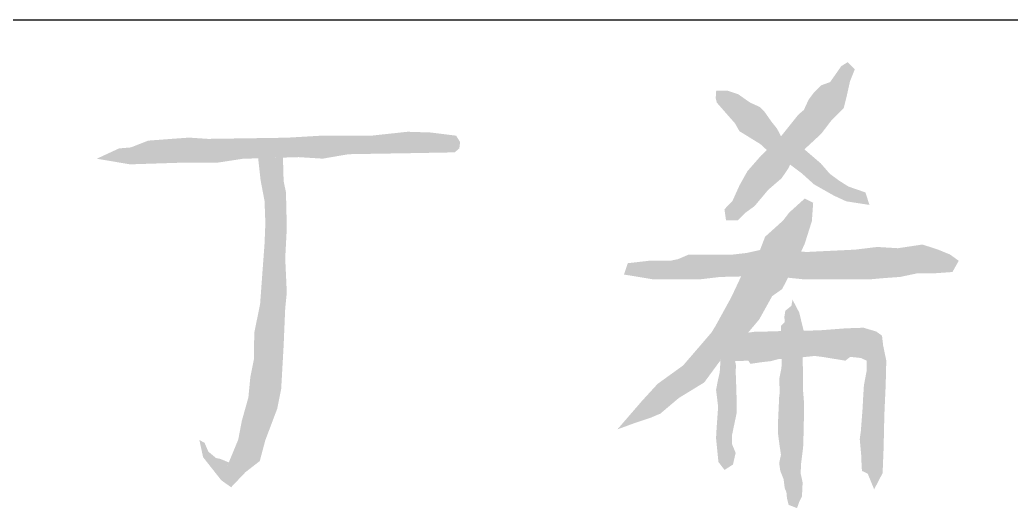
# Model space of a CAD drawing. Extents: x 5904849 to 6011887, y -826029 to -177002.
# Drawn here: x 5947099 to 5948282, y -538598 to -538015 of the extents above; entities that cross this region are included whole.
import ezdxf

# ---------------------------------------------------------------- set-up
doc = ezdxf.new("R2010")
doc.units = 0
doc.header["$LTSCALE"] = 1000
doc.header["$MEASUREMENT"] = 0
doc.layers.get('0').update_dxf_attribs({"linetype": 'CONTINUOUS'})
doc.layers.add('HATCH', color=8, linetype='CONTINUOUS')

msp = doc.modelspace()

# ---------------------------------------------------------------- hatches: boundary and pattern name
at = {"layer": 'HATCH'}
h = msp.add_hatch(color=0, dxfattribs=at)
h.paths.add_polyline_path([(5948055, -538186), (5948039.5, -538172.7), (5948035.5, -538169.3), (5948020.2, -538183.6), (5948018.4, -538187.5), (5948032.1, -538197.7), (5948047, -538211.1), (5948070.5, -538224.4), (5948085.4, -538231.3), (5948099.3, -538233.5), (5948113.2, -538235.6), (5948108.4, -538220.7), (5948088.1, -538213.7), (5948076.4, -538206.3), (5948065.7, -538198.3)])
h.paths.add_polyline_path([(5948035.5, -538169.3), (5948031.9, -538166.3), (5948022.9, -538160.5), (5948008.1, -538154.6), (5948007.6, -538153.7), (5947995, -538165.8), (5947990.6, -538170.1), (5948001.1, -538179.6), (5948017.1, -538186.5), (5948018.4, -538187.5), (5948020.2, -538183.6)])
h.paths.add_polyline_path([(5948067.2, -538135.5), (5948082.4, -538120.3), (5948086.2, -538105.1), (5948090, -538088), (5948095.7, -538073.8), (5948087.1, -538065.3), (5948079.5, -538070), (5948072.9, -538079.5), (5948066.2, -538089), (5948055.8, -538092.8), (5948046.3, -538102.3), (5948040.6, -538109.9), (5948034.9, -538122.2), (5948028.3, -538127.9), (5948016.9, -538142.1), (5948007.6, -538153.7), (5948008.1, -538154.6), (5948022.9, -538160.5), (5948031.9, -538166.3), (5948035.5, -538169.3), (5948044.4, -538161.1), (5948055.7, -538150.6)])
h.paths.add_polyline_path([(5947996.3, -538136.4), (5947987.3, -538123.6), (5947982.4, -538118.8), (5947970.7, -538113.5), (5947963.8, -538108.7), (5947956.3, -538103.4), (5947943, -538099.1), (5947930.2, -538099.1), (5947929.6, -538108.2), (5947930.9, -538113.5), (5947936, -538119.4), (5947943.2, -538127.6), (5947952.7, -538138.4), (5947957.9, -538147.6), (5947983, -538163.1), (5947990.6, -538170.1), (5947995, -538165.8), (5948007.6, -538153.7), (5948002.7, -538144.4)])
h.paths.add_polyline_path([(5948016.4, -538191.9), (5948018.4, -538187.5), (5948017.1, -538186.5), (5948001.1, -538179.6), (5947990.6, -538170.1), (5947984, -538176.5), (5947967.5, -538195.3), (5947958, -538212.3), (5947949.4, -538231.3), (5947940, -538240.8), (5947941.9, -538254.1), (5947956.1, -538254.1), (5947965.6, -538244.6), (5947976, -538237), (5947992.4, -538217.5), (5948008.3, -538203.8)])
h.paths.add_polyline_path([(5948044.4, -538255), (5948046, -538233.1), (5948035.9, -538228), (5948017.4, -538244.7), (5948010.1, -538254.2), (5947988.6, -538273.6), (5947982.5, -538289.4), (5947991.5, -538287.4), (5948031.6, -538291.2), (5948035.9, -538282)])
h.paths.add_polyline_path([(5948031.6, -538291.2), (5947991.5, -538287.4), (5947982.5, -538289.4), (5947981.6, -538291.7), (5947959.9, -538321), (5947993, -538320.1), (5948016, -538322.5), (5948024.1, -538307.3)])
h.paths.add_polyline_path([(5948219.8, -538302.3), (5948209.4, -538294.8), (5948195.2, -538289), (5948176.5, -538282.9), (5948147.2, -538287.3), (5948122.5, -538285.8), (5948096, -538289), (5948037.8, -538291.8), (5948031.6, -538291.2), (5948024.1, -538307.3), (5948016, -538322.5), (5948036.3, -538324.6), (5948075.1, -538324.6), (5948112.4, -538324.6), (5948128.8, -538323.1), (5948149.7, -538321.6), (5948170.6, -538317.2), (5948191.5, -538317.2), (5948212.3, -538315.7)])
h.paths.add_polyline_path([(5947981.6, -538291.7), (5947982.5, -538289.4), (5947966.3, -538293), (5947948.9, -538295), (5947921.4, -538294.8), (5947906.5, -538294.8), (5947897.6, -538294.8), (5947884.7, -538300.3), (5947875.2, -538302.3), (5947849.8, -538302.3), (5947824.5, -538305.2), (5947820, -538318.7), (5947855.8, -538324.6), (5947909.5, -538324.6), (5947934.9, -538321.6), (5947959.9, -538321)])
h.paths.add_polyline_path([(5947997, -538344.5), (5948008.9, -538336.1), (5948016, -538322.5), (5947993, -538320.1), (5947959.9, -538321), (5947948, -538346.2), (5947929.4, -538380), (5947924.6, -538387.8), (5947915.1, -538398.9), (5947890.6, -538427.3), (5947860.2, -538449.2), (5947841.6, -538469.5), (5947812.2, -538503.5), (5947831.4, -538496.5), (5947851.7, -538489.7), (5947863.5, -538484.7), (5947885.5, -538466.1), (5947915.9, -538447.5), (5947936.3, -538419.7), (5947966.6, -538390.1), (5947981.6, -538372.2)])
h.paths.add_polyline_path([(5948034.6, -538385.7), (5948013.6, -538386), (5948007.7, -538386.2), (5948008.1, -538393.8), (5948008.6, -538404.5), (5948008.1, -538414.4), (5948008.5, -538419.6), (5948019.9, -538418.9), (5948025.6, -538418.3), (5948033.5, -538417.4), (5948033.4, -538410.8)])
h.paths.add_polyline_path([(5948029.3, -538364), (5948021.3, -538348.7), (5948020, -538356), (5948012.7, -538362), (5948011.6, -538369.3), (5948012, -538375.3), (5948007.4, -538379.9), (5948007.7, -538386.2), (5948013.6, -538386), (5948034.6, -538385.7)])
h.paths.add_polyline_path([(5948008.1, -538393.8), (5948007.7, -538386.2), (5947991.4, -538386.7), (5947978.1, -538386.7), (5947968.3, -538388.1), (5947966.6, -538390.1), (5947936.3, -538419.7), (5947935.3, -538421.1), (5947934.4, -538435.4), (5947932.5, -538443.6), (5947930, -538456.3), (5947932.5, -538476.5), (5947930.6, -538503.1), (5947930, -538513.9), (5947931.9, -538532.9), (5947932.8, -538542.4), (5947940.1, -538551.9), (5947950.2, -538545.5), (5947953.4, -538531.6), (5947949, -538520.9), (5947949, -538510.7), (5947954.7, -538483.5), (5947954.7, -538471.5), (5947954, -538449.3), (5947953.4, -538432.9), (5947954, -538428.4), (5947952.8, -538422.1), (5947968.6, -538421.5), (5947971.1, -538425.3), (5947983.8, -538423.4), (5947995.2, -538422.1), (5948004.7, -538419.6), (5948008.5, -538419.6), (5948008.1, -538414.4), (5948008.6, -538404.5)])
h.paths.add_polyline_path([(5948128.2, -538391.7), (5948121.3, -538386.7), (5948106.1, -538382.2), (5948085.2, -538382.9), (5948060.5, -538384.8), (5948051.6, -538385.4), (5948034.6, -538385.7), (5948033.4, -538410.8), (5948033.5, -538417.4), (5948047.6, -538415.9), (5948056.7, -538417), (5948084.5, -538421.5), (5948090.2, -538417), (5948102.9, -538418.3), (5948109.8, -538421.5), (5948109.8, -538433.7), (5948106.6, -538450.8), (5948105.8, -538463), (5948105, -538478.4), (5948102.9, -538505.7), (5948101.6, -538515.2), (5948103.5, -538536.1), (5948103.5, -538539.8), (5948104.2, -538553.1), (5948111.1, -538556.3), (5948118.8, -538575.1), (5948128.9, -538555.7), (5948130.1, -538525.9), (5948131, -538485.7), (5948132.6, -538450), (5948133.3, -538421.5), (5948129.5, -538403.1)])
h.paths.add_polyline_path([(5948033.5, -538417.4), (5948025.6, -538418.3), (5948019.9, -538418.9), (5948008.5, -538419.6), (5948008.1, -538430.3), (5948005.4, -538443.6), (5948006.1, -538459.5), (5948005.4, -538464.2), (5948004.1, -538492.7), (5948004.1, -538509.3), (5948005.7, -538521.7), (5948007.5, -538533.8), (5948005.4, -538543.8), (5948006.7, -538553.1), (5948010.7, -538563), (5948012, -538573.7), (5948014, -538578.3), (5948014.7, -538585.6), (5948016.7, -538593.6), (5948026.7, -538597.5), (5948029.3, -538590.2), (5948032.6, -538583.6), (5948033.4, -538566.9), (5948031, -538556), (5948031.6, -538544), (5948034, -538524.7), (5948034.6, -538506), (5948035.2, -538473.5), (5948034, -538458.4)])
h = msp.add_hatch(color=0, dxfattribs=at)
h.paths.add_polyline_path([(5947624.4, -538160.6), (5947619.6, -538153), (5947589.3, -538149.2), (5947561.7, -538148.3), (5947518, -538153), (5947458.2, -538153), (5947417.4, -538155.4), (5947385.1, -538155.9), (5947323.4, -538156.8), (5947300.5, -538155.3), (5947279.7, -538156.8), (5947251.9, -538158.9), (5947231.1, -538167), (5947217, -538168.2), (5947190.4, -538180.5), (5947230.3, -538187.2), (5947289.2, -538185.3), (5947333.8, -538185.3), (5947365.2, -538180.5), (5947397.5, -538179.6), (5947431.6, -538178.6), (5947460.4, -538180.4), (5947470.6, -538178.6), (5947491.4, -538175.1), (5947532.3, -538174.4), (5947562.7, -538173.9), (5947617.8, -538172.9), (5947623.4, -538168.2)])
h.paths.add_polyline_path([(5947412.8, -538179.2), (5947397.5, -538179.6), (5947383.2, -538180), (5947386.1, -538206.2), (5947390.8, -538230.8), (5947391.8, -538257.4), (5947390.8, -538282.1), (5947388.9, -538307.7), (5947385.5, -538354.1), (5947378.5, -538388.3), (5947378.2, -538419.2), (5947373.8, -538441.6), (5947371.5, -538465.5), (5947363.7, -538493.2), (5947359.4, -538515.7), (5947351.2, -538535.6), (5947345.5, -538549.2), (5947339.2, -538564.3), (5947350.9, -538572.6), (5947368, -538554.6), (5947385.1, -538541.3), (5947391.7, -538516.6), (5947406, -538478.7), (5947410.7, -538455), (5947413.6, -538403.7), (5947415.5, -538359.1), (5947417.4, -538340.2), (5947415.5, -538299.4), (5947417.4, -538263.3), (5947416.4, -538220.6), (5947413.6, -538207.3)])
h.paths.add_polyline_path([(5947348.1, -538542.9), (5947337.6, -538538.6), (5947333, -538537.8), (5947323.7, -538530.1), (5947319.1, -538519.4), (5947313, -538516.3), (5947317.4, -538536.6), (5947323.7, -538544.7), (5947339.2, -538564.3), (5947345.5, -538549.2)])

# ---------------------------------------------------------------- linework, layer by layer
msp.add_line((5945249.4, -538014.7), (5950749.4, -538014.7))

doc.saveas('drawing.dxf')
